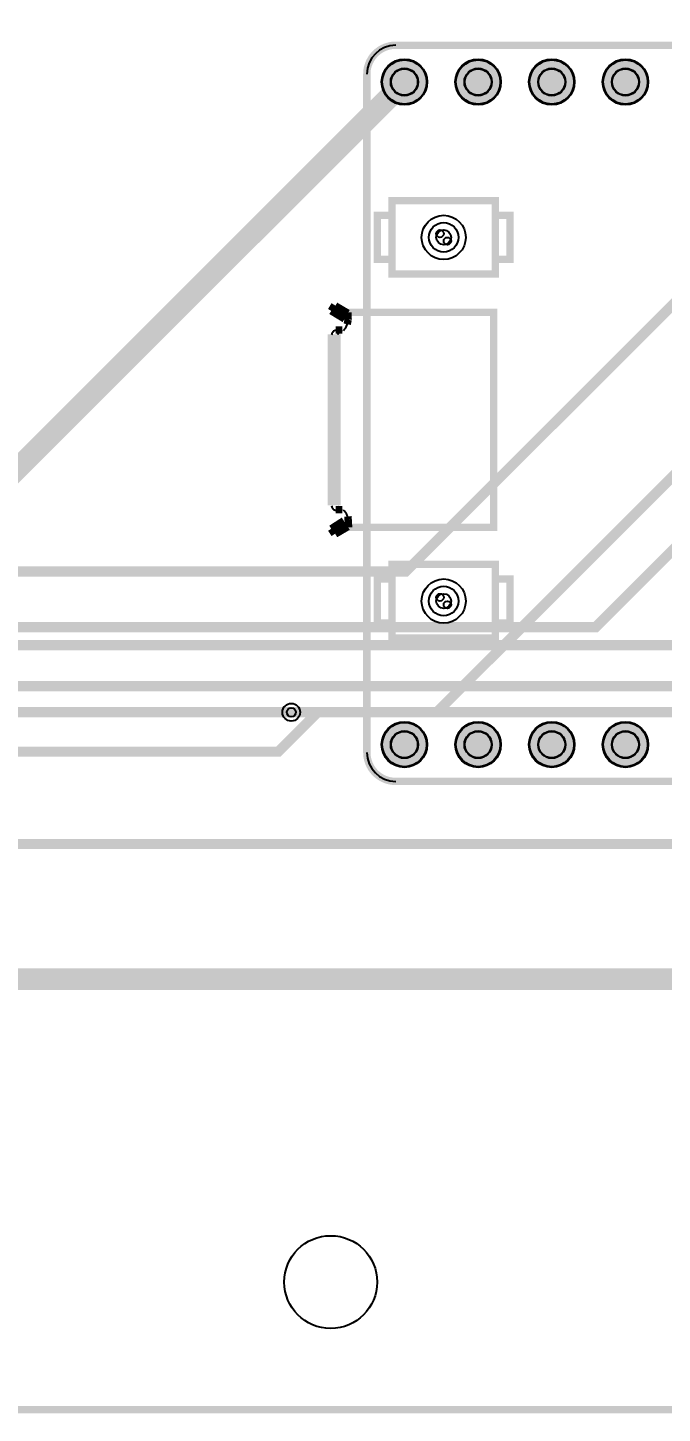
# Model space of a CAD drawing. Header units: millimetres. Extents: x -75 to 75, y -44 to 43.
# Drawn here: x -35.85 to -13.97, y -42.63 to 5.17 of the extents above; entities that cross this region are included whole.
import ezdxf

# ---------------------------------------------------------------- set-up
doc = ezdxf.new("R2010")
doc.units = ezdxf.units.MM
for name, color, linetype, true_color in [('BoardOutLine', 7, 'Continuous', 0xff00ff), ('BottomLayer', 7, 'Continuous', 0x0000ff), ('BottomSolderMaskLayer', 7, 'Continuous', 0xaa00ff), ('Document', 7, 'Continuous', 0xffffff), ('Hole', 7, 'Continuous', 0x222222), ('Multi-Layer', 7, 'Continuous', 0xc0c0c0), ('TopLayer', 7, 'Continuous', 0xff0000), ('TopSilkLayer', 7, 'Continuous', 0xffcc00), ('TopSolderMaskLayer', 7, 'Continuous', 0x800080)]:
    doc.layers.add(name, color=color, linetype=linetype, true_color=true_color)

msp = doc.modelspace()

# ---------------------------------------------------------------- hatches: boundary and pattern name
at = {"layer": 'BottomSolderMaskLayer'}
for points in [[(-23.647, 3.302, 1), (-22.073, 3.302, 1)], [(-21.107, 3.302, 1), (-19.533, 3.302, 1)], [(-18.567, 3.302, 1), (-16.993, 3.302, 1)], [(-16.027, 3.302, 1), (-14.453, 3.302, 1)], [(-23.647, -19.558, 1), (-22.073, -19.558, 1)], [(-21.107, -19.558, 1), (-19.533, -19.558, 1)], [(-18.567, -19.558, 1), (-16.993, -19.558, 1)], [(-16.027, -19.558, 1), (-14.453, -19.558, 1)]]:
    msp.add_hatch(color=256, dxfattribs=at).paths.add_polyline_path(points)
at = {"layer": 'Document'}
for points in [[(-24.028, 3.572), (-24.027, 3.615), (-24.024, 3.658), (-24.019, 3.7), (-24.012, 3.742), (-24.002, 3.784), (-23.991, 3.825), (-23.977, 3.866), (-23.962, 3.906), (-23.945, 3.945), (-23.925, 3.984), (-23.904, 4.021), (-23.881, 4.057), (-23.857, 4.092), (-23.83, 4.126), (-23.802, 4.158), (-23.773, 4.189), (-23.742, 4.219), (-23.709, 4.247), (-23.675, 4.273), (-23.64, 4.298), (-23.604, 4.321), (-23.567, 4.342), (-23.529, 4.361), (-23.489, 4.379), (-23.45, 4.394), (-23.409, 4.407), (-23.368, 4.419), (-23.326, 4.428), (-23.283, 4.436), (-23.241, 4.441), (-23.198, 4.444), (-23.155, 4.445), (-23.139, 4.446), (-23.123, 4.449), (-23.107, 4.455), (-23.092, 4.462), (-23.078, 4.471), (-23.066, 4.482), (-23.055, 4.495), (-23.045, 4.508), (-23.038, 4.523), (-23.033, 4.539), (-23.029, 4.555), (-23.028, 4.572), (-23.029, 4.589), (-23.033, 4.605), (-23.038, 4.621), (-23.045, 4.635), (-23.055, 4.649), (-23.066, 4.662), (-23.078, 4.673), (-23.092, 4.682), (-23.107, 4.689), (-23.123, 4.695), (-23.139, 4.698), (-23.155, 4.699), (-23.205, 4.698), (-23.254, 4.695), (-23.303, 4.689), (-23.351, 4.682), (-23.399, 4.672), (-23.447, 4.661), (-23.494, 4.647), (-23.541, 4.631), (-23.587, 4.613), (-23.632, 4.593), (-23.676, 4.572), (-23.719, 4.548), (-23.761, 4.522), (-23.802, 4.495), (-23.841, 4.466), (-23.88, 4.435), (-23.917, 4.403), (-23.952, 4.369), (-23.986, 4.333), (-24.019, 4.296), (-24.05, 4.258), (-24.079, 4.218), (-24.106, 4.178), (-24.131, 4.135), (-24.155, 4.092), (-24.177, 4.048), (-24.197, 4.003), (-24.214, 3.957), (-24.23, 3.911), (-24.244, 3.864), (-24.256, 3.816), (-24.265, 3.768), (-24.273, 3.719), (-24.278, 3.67), (-24.281, 3.621), (-24.282, 3.572), (-24.281, 3.555), (-24.278, 3.539), (-24.273, 3.523), (-24.265, 3.508), (-24.256, 3.495), (-24.245, 3.482), (-24.233, 3.471), (-24.219, 3.462), (-24.204, 3.455), (-24.188, 3.449), (-24.172, 3.446), (-24.155, 3.445), (-24.139, 3.446), (-24.123, 3.449), (-24.107, 3.455), (-24.092, 3.462), (-24.078, 3.471), (-24.066, 3.482), (-24.055, 3.495), (-24.045, 3.508), (-24.038, 3.523), (-24.033, 3.539), (-24.029, 3.555), (-24.028, 3.572)], [(-23.155, 4.699), (23.105, 4.699), (23.121, 4.698), (23.137, 4.695), (23.153, 4.689), (23.168, 4.682), (23.182, 4.673), (23.194, 4.662), (23.205, 4.649), (23.215, 4.635), (23.222, 4.621), (23.227, 4.605), (23.231, 4.589), (23.232, 4.572), (23.231, 4.555), (23.227, 4.539), (23.222, 4.523), (23.215, 4.508), (23.205, 4.495), (23.194, 4.482), (23.182, 4.471), (23.168, 4.462), (23.153, 4.455), (23.137, 4.449), (23.121, 4.446), (23.105, 4.445), (-23.155, 4.445), (-23.172, 4.446), (-23.188, 4.449), (-23.204, 4.455), (-23.219, 4.462), (-23.233, 4.471), (-23.245, 4.482), (-23.256, 4.495), (-23.265, 4.508), (-23.273, 4.523), (-23.278, 4.539), (-23.281, 4.555), (-23.282, 4.572), (-23.281, 4.589), (-23.278, 4.605), (-23.273, 4.621), (-23.265, 4.635), (-23.256, 4.649), (-23.245, 4.662), (-23.233, 4.673), (-23.219, 4.682), (-23.204, 4.689), (-23.188, 4.695), (-23.172, 4.698), (-23.155, 4.699)], [(-24.282, -19.828), (-24.282, 3.572), (-24.281, 3.589), (-24.278, 3.605), (-24.273, 3.621), (-24.265, 3.635), (-24.256, 3.649), (-24.245, 3.662), (-24.233, 3.673), (-24.219, 3.682), (-24.204, 3.689), (-24.188, 3.695), (-24.172, 3.698), (-24.155, 3.699), (-24.139, 3.698), (-24.123, 3.695), (-24.107, 3.689), (-24.092, 3.682), (-24.078, 3.673), (-24.066, 3.662), (-24.055, 3.649), (-24.045, 3.635), (-24.038, 3.621), (-24.033, 3.605), (-24.029, 3.589), (-24.028, 3.572), (-24.028, -19.828), (-24.029, -19.845), (-24.033, -19.861), (-24.038, -19.877), (-24.045, -19.892), (-24.055, -19.905), (-24.066, -19.918), (-24.078, -19.929), (-24.092, -19.938), (-24.107, -19.945), (-24.123, -19.951), (-24.139, -19.954), (-24.155, -19.955), (-24.172, -19.954), (-24.188, -19.951), (-24.204, -19.945), (-24.219, -19.938), (-24.233, -19.929), (-24.245, -19.918), (-24.256, -19.905), (-24.265, -19.892), (-24.273, -19.877), (-24.278, -19.861), (-24.281, -19.845), (-24.282, -19.828)], [(-23.155, -20.701), (-23.198, -20.7), (-23.241, -20.697), (-23.283, -20.692), (-23.326, -20.684), (-23.368, -20.675), (-23.409, -20.663), (-23.45, -20.65), (-23.489, -20.635), (-23.529, -20.617), (-23.567, -20.598), (-23.604, -20.577), (-23.64, -20.554), (-23.675, -20.529), (-23.709, -20.503), (-23.742, -20.475), (-23.773, -20.445), (-23.802, -20.414), (-23.83, -20.382), (-23.857, -20.348), (-23.881, -20.313), (-23.904, -20.277), (-23.925, -20.24), (-23.945, -20.201), (-23.962, -20.162), (-23.977, -20.122), (-23.991, -20.081), (-24.002, -20.04), (-24.012, -19.998), (-24.019, -19.956), (-24.024, -19.914), (-24.027, -19.871), (-24.028, -19.828), (-24.029, -19.811), (-24.033, -19.795), (-24.038, -19.779), (-24.045, -19.765), (-24.055, -19.751), (-24.066, -19.738), (-24.078, -19.727), (-24.092, -19.718), (-24.107, -19.711), (-24.123, -19.705), (-24.139, -19.702), (-24.155, -19.701), (-24.172, -19.702), (-24.188, -19.705), (-24.204, -19.711), (-24.219, -19.718), (-24.233, -19.727), (-24.245, -19.738), (-24.256, -19.751), (-24.265, -19.765), (-24.273, -19.779), (-24.278, -19.795), (-24.281, -19.811), (-24.282, -19.828), (-24.281, -19.877), (-24.278, -19.926), (-24.273, -19.975), (-24.265, -20.024), (-24.256, -20.072), (-24.244, -20.12), (-24.23, -20.167), (-24.214, -20.213), (-24.197, -20.259), (-24.177, -20.304), (-24.155, -20.348), (-24.131, -20.392), (-24.106, -20.434), (-24.079, -20.474), (-24.05, -20.514), (-24.019, -20.552), (-23.986, -20.589), (-23.952, -20.625), (-23.917, -20.659), (-23.88, -20.691), (-23.841, -20.722), (-23.802, -20.751), (-23.761, -20.779), (-23.719, -20.804), (-23.676, -20.828), (-23.632, -20.849), (-23.587, -20.869), (-23.541, -20.887), (-23.494, -20.903), (-23.447, -20.917), (-23.399, -20.928), (-23.351, -20.938), (-23.303, -20.945), (-23.254, -20.951), (-23.205, -20.954), (-23.155, -20.955), (-23.139, -20.954), (-23.123, -20.951), (-23.107, -20.945), (-23.092, -20.938), (-23.078, -20.929), (-23.066, -20.918), (-23.055, -20.905), (-23.045, -20.892), (-23.038, -20.877), (-23.033, -20.861), (-23.029, -20.845), (-23.028, -20.828), (-23.029, -20.811), (-23.033, -20.795), (-23.038, -20.779), (-23.045, -20.765), (-23.055, -20.751), (-23.066, -20.738), (-23.078, -20.727), (-23.092, -20.718), (-23.107, -20.711), (-23.123, -20.705), (-23.139, -20.702), (-23.155, -20.701)], [(23.105, -20.955), (-23.155, -20.955), (-23.172, -20.954), (-23.188, -20.951), (-23.204, -20.945), (-23.219, -20.938), (-23.233, -20.929), (-23.245, -20.918), (-23.256, -20.905), (-23.265, -20.892), (-23.273, -20.877), (-23.278, -20.861), (-23.281, -20.845), (-23.282, -20.828), (-23.281, -20.811), (-23.278, -20.795), (-23.273, -20.779), (-23.265, -20.765), (-23.256, -20.751), (-23.245, -20.738), (-23.233, -20.727), (-23.219, -20.718), (-23.204, -20.711), (-23.188, -20.705), (-23.172, -20.702), (-23.155, -20.701), (23.105, -20.701), (23.121, -20.702), (23.137, -20.705), (23.153, -20.711), (23.168, -20.718), (23.182, -20.727), (23.194, -20.738), (23.205, -20.751), (23.215, -20.765), (23.222, -20.779), (23.227, -20.795), (23.231, -20.811), (23.232, -20.828), (23.231, -20.845), (23.227, -20.861), (23.222, -20.877), (23.215, -20.892), (23.205, -20.905), (23.194, -20.918), (23.182, -20.929), (23.168, -20.938), (23.153, -20.945), (23.137, -20.951), (23.121, -20.954), (23.105, -20.955)]]:
    msp.add_hatch(color=256, dxfattribs=at).paths.add_polyline_path(points)
at = {"layer": 'Multi-Layer'}
for points in [[(-23.622, 3.302, 1), (-22.098, 3.302, 1)], [(-21.082, 3.302, 1), (-19.558, 3.302, 1)], [(-18.542, 3.302, 1), (-17.018, 3.302, 1)], [(-16.002, 3.302, 1), (-14.478, 3.302, 1)], [(-23.622, -19.558, 1), (-22.098, -19.558, 1)], [(-21.082, -19.558, 1), (-19.558, -19.558, 1)], [(-18.542, -19.558, 1), (-17.018, -19.558, 1)], [(-16.002, -19.558, 1), (-14.478, -19.558, 1)]]:
    msp.add_hatch(color=256, dxfattribs=at).paths.add_polyline_path(points)
at = {"layer": 'TopSolderMaskLayer'}
for points in [[(-23.647, 3.302, 1), (-22.073, 3.302, 1)], [(-21.107, 3.302, 1), (-19.533, 3.302, 1)], [(-18.567, 3.302, 1), (-16.993, 3.302, 1)], [(-16.027, 3.302, 1), (-14.453, 3.302, 1)], [(-23.647, -19.558, 1), (-22.073, -19.558, 1)], [(-21.107, -19.558, 1), (-19.533, -19.558, 1)], [(-18.567, -19.558, 1), (-16.993, -19.558, 1)], [(-16.027, -19.558, 1), (-14.453, -19.558, 1)]]:
    msp.add_hatch(color=256, dxfattribs=at).paths.add_polyline_path(points)

# ---------------------------------------------------------------- linework, layer by layer
at = {"layer": 'BoardOutLine', "const_width": 0.254}
msp.add_lwpolyline([(70, -42.5), (-70, -42.5)], dxfattribs=at)
at = {"layer": 'BottomLayer'}
for points, const_width in [([(-22.86, 3.302), (-43.561, -17.399), (-47.935, -17.399)], 0.75), ([(0, 3.302), (-21.744, -18.442), (-26.759, -18.442)], 0.354)]:
    msp.add_lwpolyline(points, dxfattribs=dict(at, const_width=const_width))
at = {"layer": 'BottomSolderMaskLayer'}
for centre, radius in [((-22.86, 3.302), 0.787), ((-20.32, 3.302), 0.787), ((-17.78, 3.302), 0.787), ((-15.24, 3.302), 0.787), ((-22.86, 3.302), 0.472), ((-20.32, 3.302), 0.472), ((-17.78, 3.302), 0.472), ((-15.24, 3.302), 0.472), ((-22.86, -19.558), 0.787), ((-22.86, -19.558), 0.472), ((-20.32, -19.558), 0.787), ((-20.32, -19.558), 0.472), ((-17.78, -19.558), 0.787), ((-17.78, -19.558), 0.472), ((-15.24, -19.558), 0.787), ((-15.24, -19.558), 0.472)]:
    msp.add_circle(centre, radius, dxfattribs=at)
at = {"layer": 'Hole'}
msp.add_circle((-26.759, -18.442), 0.153, dxfattribs=at)
at = {"layer": 'Multi-Layer'}
for centre, radius in [((-22.86, 3.302), 0.762), ((-20.32, 3.302), 0.762), ((-17.78, 3.302), 0.762), ((-15.24, 3.302), 0.762), ((-22.86, 3.302), 0.457), ((-20.32, 3.302), 0.457), ((-17.78, 3.302), 0.457), ((-15.24, 3.302), 0.457), ((-26.759, -18.442), 0.305), ((-22.86, -19.558), 0.762), ((-22.86, -19.558), 0.457), ((-20.32, -19.558), 0.762), ((-20.32, -19.558), 0.457), ((-17.78, -19.558), 0.762), ((-17.78, -19.558), 0.457), ((-15.24, -19.558), 0.762), ((-15.24, -19.558), 0.457), ((-25.4, -38.1), 1.6)]:
    msp.add_circle(centre, radius, dxfattribs=at)
at = {"layer": 'TopLayer'}
for points, const_width in [([(-51.357, -13.589), (-22.815, -13.589), (-6.35, 2.876), (-6.35, 3.778), (-5.13, 4.998), (7.58, 4.998), (8.89, 3.688), (8.89, 2.911), (17.052, -5.25), (44.728, -5.25)], 0.354), ([(2.54, 3.302), (-16.264, -15.502), (-54.752, -15.502), (-54.942, -15.312), (-55.469, -15.312), (-55.66, -15.502), (-65.309, -15.502), (-67.437, -17.63)], 0.354), ([(-51.357, -16.129), (23.598, -16.129), (27.749, -11.977), (41.911, -11.977)], 0.354), ([(-2.54, -19.558), (-4.556, -17.542), (-46.738, -17.542), (-47.864, -18.669), (-51.357, -18.669)], 0.354), ([(-57.102, -18.669), (-56.475, -19.296), (-47.773, -19.296), (-47.662, -19.185), (-41.453, -19.185), (-40.837, -19.801), (-27.207, -19.801), (-25.841, -18.435), (-6.203, -18.435), (-5.08, -19.558)], 0.354), ([(-37.897, -18.727), (-37.612, -18.442), (-26.759, -18.442)], 0.354), ([(5.08, -19.558), (1.652, -22.986), (-46.872, -22.986), (-48.007, -21.851), (-52.415, -21.851)], 0.354), ([(31.028, -27.648), (-47.046, -27.648), (-47.117, -27.719)], 0.75)]:
    msp.add_lwpolyline(points, dxfattribs=dict(at, const_width=const_width))
at = {"layer": 'TopSilkLayer', "const_width": 0.254}
for points in [[(-23.155, 4.572), (23.105, 4.572)], [(-24.155, -19.828), (-24.155, 3.572)], [(-23.284, -0.787), (-23.284, -3.327), (-19.728, -3.327), (-19.728, -0.787), (-23.284, -0.787), (-23.284, -1.295), (-23.792, -1.295), (-23.792, -2.819), (-23.284, -2.819)], [(-19.728, -1.295), (-19.22, -1.295), (-19.22, -2.819), (-19.66, -2.819)], [(-25.265, -4.394), (-25.383, -4.594)], [(-24.808, -4.674), (-25.24, -4.42)], [(-25.383, -4.594), (-24.925, -4.873)], [(-24.833, -5.055), (-24.798, -4.899)], [(-24.798, -4.899), (-24.808, -4.648)], [(-24.782, -4.648), (-19.779, -4.648), (-19.779, -12.065), (-24.782, -12.065)], [(-23.817, -4.648), (-24.732, -4.648)], [(-24.147, -4.674), (-24.147, -12.04)], [(-19.779, -5.055), (-19.779, -4.648), (-21.328, -4.648)], [(-25.027, -5.254), (-25.23, -5.254)], [(-25.002, -5.254), (-25.027, -5.254)], [(-25.383, -5.407), (-25.383, -11.299)], [(-25.179, -5.407), (-25.179, -11.299)], [(-25.027, -11.452), (-25.23, -11.452)], [(-25.002, -11.452), (-25.027, -11.452)], [(-19.779, -11.557), (-19.779, -12.065), (-21.43, -12.065)], [(-25.383, -12.112), (-24.951, -11.833)], [(-24.808, -12.04), (-25.24, -12.294)], [(-24.798, -11.807), (-24.808, -11.684)], [(-24.782, -12.065), (-24.798, -11.807)], [(-23.817, -12.065), (-24.732, -12.065)], [(-25.265, -12.294), (-25.383, -12.112)], [(-23.284, -13.335), (-23.284, -15.875), (-19.728, -15.875), (-19.728, -13.335), (-23.284, -13.335), (-23.284, -13.843), (-23.792, -13.843), (-23.792, -15.367), (-23.284, -15.367)], [(-19.728, -13.843), (-19.22, -13.843), (-19.22, -15.367), (-19.634, -15.367)], [(23.105, -20.828), (-23.155, -20.828)]]:
    msp.add_lwpolyline(points, dxfattribs=at)
at = {"layer": 'TopSilkLayer'}
for centre, radius in [((-21.506, -2.058), 0.762), ((-21.506, -2.058), 0.508), ((-21.633, -1.931), 0.127), ((-21.506, -2.058), 0.254), ((-21.379, -2.185), 0.127), ((-21.506, -14.605), 0.762), ((-21.506, -14.605), 0.508), ((-21.633, -14.478), 0.127), ((-21.506, -14.605), 0.254), ((-21.379, -14.732), 0.127)]:
    msp.add_circle(centre, radius, dxfattribs=at)
for centre, radius, start, end in [((-23.155, 3.572), 1, 90, 180), ((-25.322, -4.896), 0.519, 313.8188, 7.747), ((-24.804, -4.771), 0.157, 227.7548, 268.6424), ((-25.219, -5.421), 0.15, 88.1506, 180.9024), ((-25.003, -5.421), 0.15, 92.0291, 180.9085), ((-25.219, -11.321), 0.15, 179.0976, 271.8494), ((-25.003, -11.321), 0.15, 179.0915, 267.9709), ((-25.224, -11.8), 0.42, 351.5765, 51.6409), ((-24.83, -11.991), 0.157, 81.7074, 122.4821), ((-23.155, -19.828), 1, 180, 270)]:
    msp.add_arc(centre, radius, start, end, dxfattribs=at)
at = {"layer": 'TopSolderMaskLayer'}
for centre, radius in [((-22.86, 3.302), 0.787), ((-20.32, 3.302), 0.787), ((-17.78, 3.302), 0.787), ((-15.24, 3.302), 0.787), ((-22.86, 3.302), 0.472), ((-20.32, 3.302), 0.472), ((-17.78, 3.302), 0.472), ((-15.24, 3.302), 0.472), ((-22.86, -19.558), 0.787), ((-22.86, -19.558), 0.472), ((-20.32, -19.558), 0.787), ((-20.32, -19.558), 0.472), ((-17.78, -19.558), 0.787), ((-17.78, -19.558), 0.472), ((-15.24, -19.558), 0.787), ((-15.24, -19.558), 0.472)]:
    msp.add_circle(centre, radius, dxfattribs=at)

doc.saveas('drawing.dxf')
